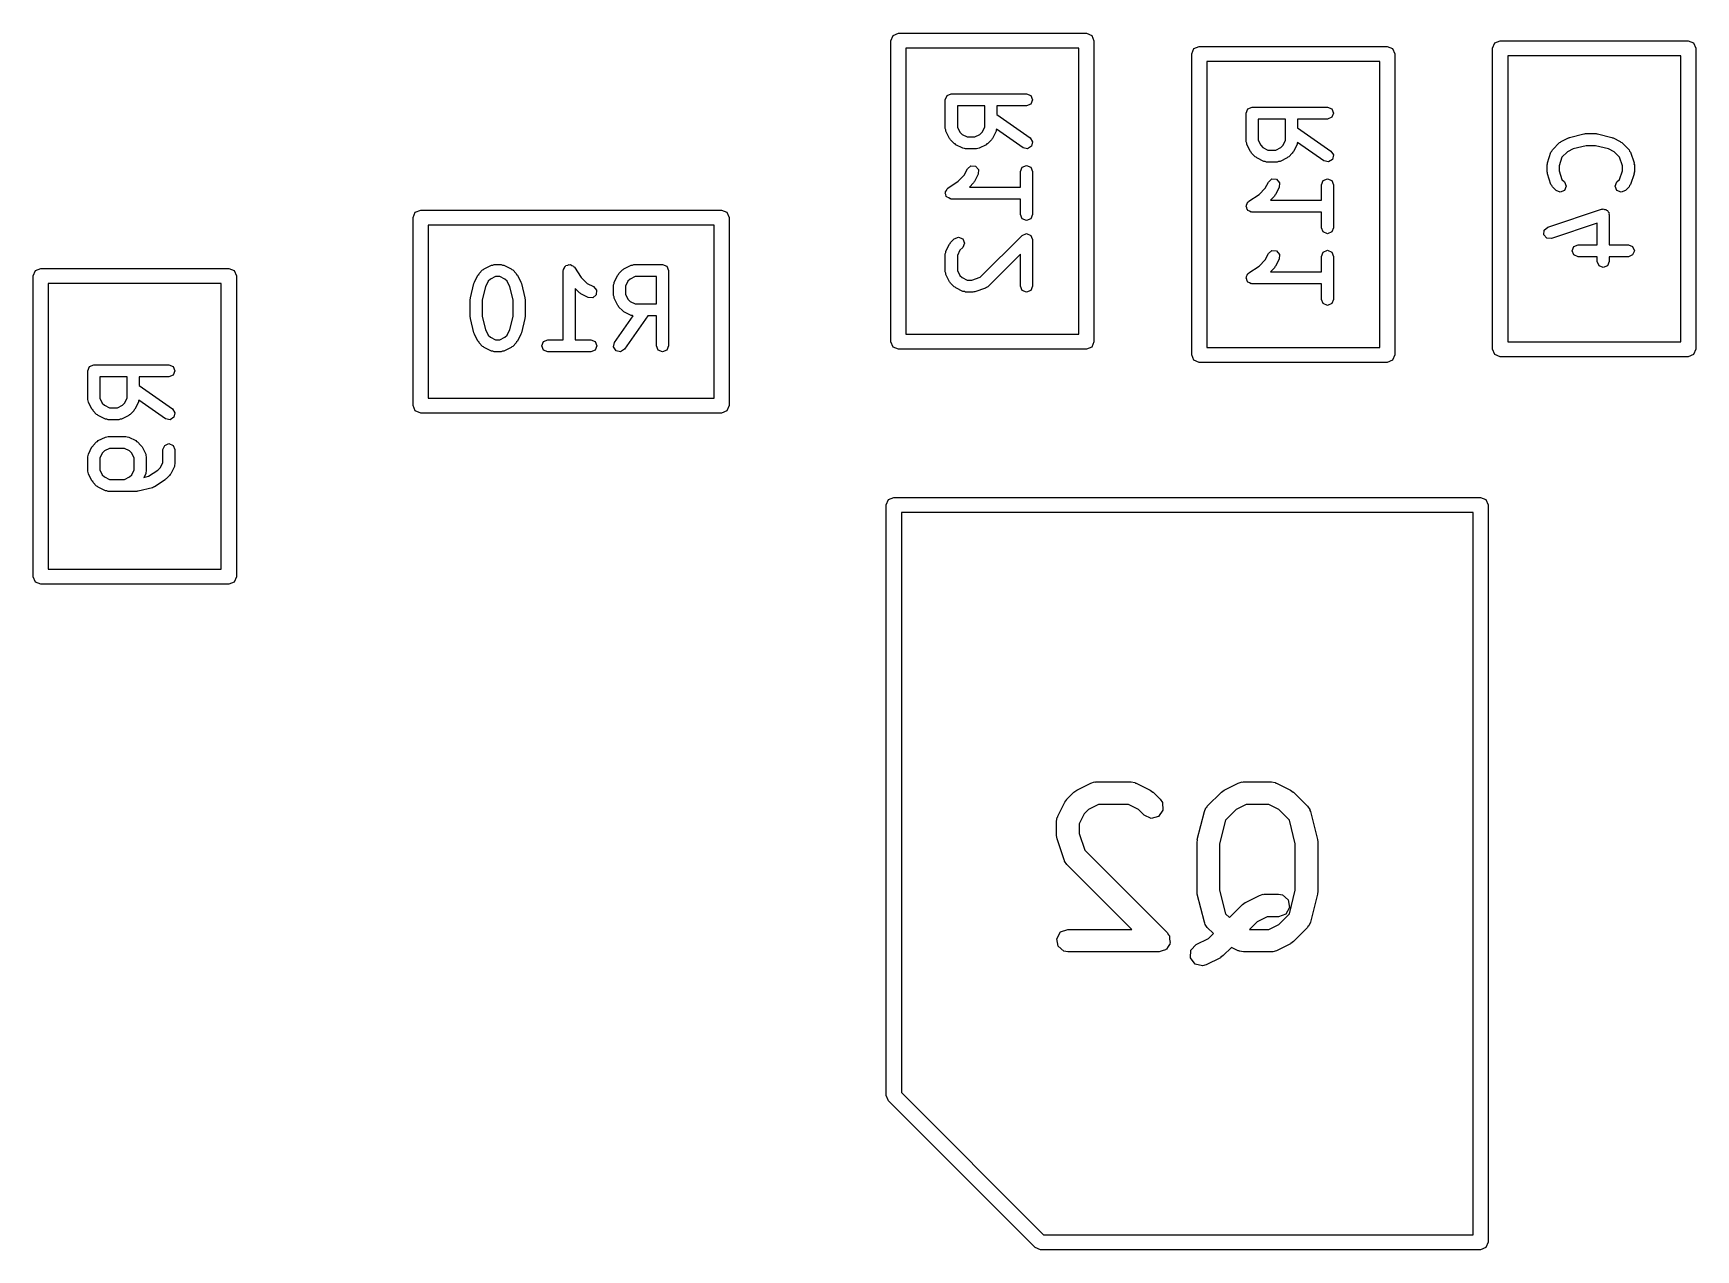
# Model space of a CAD drawing. Extents: x 0.26 to 1.74, y 0.22 to 1.88.
# Drawn here: x 1.0482 to 1.4833, y 0.5852 to 0.9035 of the extents above; entities that cross this region are included whole.
import ezdxf

# ---------------------------------------------------------------- set-up
doc = ezdxf.new("R2010")
doc.units = 0
doc.header["$MEASUREMENT"] = 0
doc.layers.add('BLACK', color=7, linetype='CONTINUOUS')

msp = doc.modelspace()

# ---------------------------------------------------------------- linework, layer by layer
at = {"layer": 'BLACK', "linetype": 'CONTINUOUS'}
for p, q in [((1.27264, 0.901575), (1.27321, 0.902967)), ((1.27264, 0.822835), (1.27264, 0.901575)), ((1.27321, 0.902967), (1.27461, 0.903543)), ((1.27461, 0.903543), (1.32382, 0.903543)), ((1.32382, 0.903543), (1.32521, 0.902967)), ((1.32521, 0.902967), (1.32579, 0.901575)), ((1.32579, 0.901575), (1.32579, 0.822835)), ((1.43012, 0.899606), (1.43069, 0.900998)), ((1.43069, 0.900998), (1.43209, 0.901575)), ((1.43209, 0.901575), (1.4813, 0.901575)), ((1.4813, 0.901575), (1.48269, 0.900998)), ((1.48269, 0.900998), (1.48327, 0.899606)), ((1.27657, 0.899606), (1.27657, 0.824803)), ((1.32185, 0.899606), (1.27657, 0.899606)), ((1.32185, 0.824803), (1.32185, 0.899606)), ((1.35138, 0.89813), (1.35195, 0.899522)), ((1.35138, 0.81939), (1.35138, 0.89813)), ((1.35195, 0.899522), (1.35335, 0.900098)), ((1.35335, 0.900098), (1.40256, 0.900098)), ((1.40256, 0.900098), (1.40395, 0.899522)), ((1.40395, 0.899522), (1.40453, 0.89813)), ((1.40453, 0.89813), (1.40453, 0.81939)), ((1.43012, 0.820866), (1.43012, 0.899606)), ((1.43406, 0.897638), (1.43406, 0.822835)), ((1.47933, 0.897638), (1.43406, 0.897638)), ((1.47933, 0.822835), (1.47933, 0.897638)), ((1.48327, 0.899606), (1.48327, 0.820866)), ((1.35531, 0.896161), (1.35531, 0.821358)), ((1.40059, 0.896161), (1.35531, 0.896161)), ((1.40059, 0.821358), (1.40059, 0.896161)), ((1.28736, 0.887222), (1.28847, 0.887683)), ((1.28847, 0.887683), (1.30816, 0.887683)), ((1.30816, 0.887683), (1.30927, 0.887222)), ((1.2869, 0.886108), (1.28736, 0.887222)), ((1.2869, 0.878609), (1.2869, 0.886108)), ((1.29721, 0.884533), (1.29005, 0.884533)), ((1.29005, 0.884533), (1.29005, 0.878981)), ((1.29721, 0.878981), (1.29721, 0.884533)), ((1.30816, 0.884533), (1.30036, 0.884533)), ((1.30036, 0.884533), (1.30036, 0.882241)), ((1.30927, 0.884994), (1.30816, 0.884533)), ((1.30927, 0.887222), (1.30973, 0.886108)), ((1.30973, 0.886108), (1.30927, 0.884994)), ((1.36564, 0.882663), (1.3661, 0.883777)), ((1.3661, 0.883777), (1.36721, 0.884238)), ((1.36721, 0.884238), (1.3869, 0.884238)), ((1.3869, 0.884238), (1.38801, 0.883777)), ((1.38801, 0.883777), (1.38847, 0.882663)), ((1.29005, 0.878981), (1.2907, 0.877667)), ((1.29655, 0.877667), (1.29721, 0.878981)), ((1.30036, 0.882241), (1.30906, 0.87615)), ((1.36564, 0.875164), (1.36564, 0.882663)), ((1.37595, 0.881088), (1.36879, 0.881088)), ((1.36879, 0.881088), (1.36879, 0.875536)), ((1.37595, 0.875536), (1.37595, 0.881088)), ((1.3869, 0.881088), (1.3791, 0.881088)), ((1.3791, 0.881088), (1.3791, 0.878796)), ((1.3791, 0.878796), (1.3878, 0.872705)), ((1.38801, 0.88155), (1.3869, 0.881088)), ((1.38847, 0.882663), (1.38801, 0.88155)), ((1.28704, 0.87827), (1.2869, 0.878609)), ((1.28706, 0.877905), (1.28704, 0.87827)), ((1.288, 0.87603), (1.28706, 0.877905)), ((1.2882, 0.87586), (1.288, 0.87603)), ((1.28829, 0.875621), (1.2882, 0.87586)), ((1.28923, 0.874683), (1.28829, 0.875621)), ((1.28947, 0.874584), (1.28923, 0.874683)), ((1.28964, 0.874388), (1.28947, 0.874584)), ((1.2907, 0.877667), (1.29128, 0.877091)), ((1.29128, 0.877091), (1.29259, 0.876434)), ((1.29259, 0.876434), (1.29466, 0.876434)), ((1.29466, 0.876434), (1.29597, 0.877091)), ((1.29597, 0.877091), (1.29655, 0.877667)), ((1.29778, 0.874584), (1.29761, 0.874388)), ((1.29802, 0.874683), (1.29778, 0.874584)), ((1.29896, 0.875621), (1.29802, 0.874683)), ((1.29906, 0.87586), (1.29896, 0.875621)), ((1.29925, 0.87603), (1.29906, 0.87586)), ((1.30019, 0.877905), (1.29925, 0.87603)), ((1.30022, 0.87827), (1.30019, 0.877905)), ((1.30029, 0.878444), (1.30022, 0.87827)), ((1.30725, 0.873569), (1.30029, 0.878444)), ((1.30906, 0.87615), (1.30971, 0.875133)), ((1.30971, 0.875133), (1.30945, 0.873956)), ((1.36578, 0.874825), (1.36564, 0.875164)), ((1.3658, 0.87446), (1.36578, 0.874825)), ((1.36674, 0.872585), (1.3658, 0.87446)), ((1.36879, 0.875536), (1.36944, 0.874222)), ((1.37529, 0.874222), (1.37595, 0.875536)), ((1.37893, 0.87446), (1.37799, 0.872585)), ((1.37896, 0.874825), (1.37893, 0.87446)), ((1.37903, 0.874999), (1.37896, 0.874825)), ((1.38599, 0.870124), (1.37903, 0.874999)), ((1.44577, 0.873067), (1.44765, 0.874942)), ((1.44765, 0.874942), (1.44789, 0.875041)), ((1.44789, 0.875041), (1.44806, 0.875237)), ((1.44806, 0.875237), (1.44993, 0.876174)), ((1.44993, 0.876174), (1.45011, 0.876187)), ((1.45011, 0.876187), (1.45026, 0.876293)), ((1.45026, 0.876293), (1.45401, 0.877231)), ((1.45401, 0.877231), (1.4542, 0.877201)), ((1.4542, 0.877201), (1.45439, 0.877278)), ((1.45439, 0.877278), (1.4572, 0.877278)), ((1.4572, 0.877278), (1.45738, 0.877201)), ((1.45738, 0.877201), (1.45758, 0.877231)), ((1.45758, 0.877231), (1.46133, 0.876293)), ((1.46133, 0.876293), (1.46147, 0.876187)), ((1.46147, 0.876187), (1.46165, 0.876174)), ((1.46165, 0.876174), (1.46353, 0.875237)), ((1.46353, 0.875237), (1.4637, 0.875041)), ((1.4637, 0.875041), (1.46394, 0.874942)), ((1.46394, 0.874942), (1.46581, 0.873067)), ((1.29152, 0.873451), (1.28964, 0.874388)), ((1.29188, 0.873425), (1.29152, 0.873451)), ((1.29222, 0.873285), (1.29188, 0.873425)), ((1.29503, 0.873285), (1.29222, 0.873285)), ((1.29537, 0.873425), (1.29503, 0.873285)), ((1.29574, 0.873451), (1.29537, 0.873425)), ((1.29761, 0.874388), (1.29574, 0.873451)), ((1.30843, 0.873309), (1.30725, 0.873569)), ((1.30945, 0.873956), (1.30843, 0.873309)), ((1.36694, 0.872415), (1.36674, 0.872585)), ((1.36703, 0.872176), (1.36694, 0.872415)), ((1.36797, 0.871238), (1.36703, 0.872176)), ((1.36821, 0.871139), (1.36797, 0.871238)), ((1.36838, 0.870943), (1.36821, 0.871139)), ((1.37026, 0.870006), (1.36838, 0.870943)), ((1.36944, 0.874222), (1.37002, 0.873646)), ((1.37002, 0.873646), (1.37133, 0.872989)), ((1.37133, 0.872989), (1.3734, 0.872989)), ((1.3734, 0.872989), (1.37471, 0.873646)), ((1.37635, 0.870943), (1.37448, 0.870006)), ((1.37471, 0.873646), (1.37529, 0.874222)), ((1.37652, 0.871139), (1.37635, 0.870943)), ((1.37676, 0.871238), (1.37652, 0.871139)), ((1.3777, 0.872176), (1.37676, 0.871238)), ((1.3778, 0.872415), (1.3777, 0.872176)), ((1.37799, 0.872585), (1.3778, 0.872415)), ((1.38717, 0.869864), (1.38599, 0.870124)), ((1.38819, 0.870511), (1.38717, 0.869864)), ((1.3878, 0.872705), (1.38845, 0.871688)), ((1.38845, 0.871688), (1.38819, 0.870511)), ((1.44446, 0.869639), (1.44539, 0.872451)), ((1.44539, 0.872451), (1.44563, 0.872728)), ((1.44563, 0.872728), (1.44577, 0.873067)), ((1.44826, 0.871103), (1.44753, 0.868886)), ((1.4497, 0.872534), (1.44826, 0.871103)), ((1.45119, 0.87328), (1.4497, 0.872534)), ((1.45458, 0.874128), (1.45119, 0.87328)), ((1.45701, 0.874128), (1.45458, 0.874128)), ((1.4604, 0.87328), (1.45701, 0.874128)), ((1.46189, 0.872534), (1.4604, 0.87328)), ((1.46332, 0.871103), (1.46189, 0.872534)), ((1.46406, 0.868886), (1.46332, 0.871103)), ((1.46581, 0.873067), (1.46595, 0.872728)), ((1.46595, 0.872728), (1.46619, 0.872451)), ((1.46619, 0.872451), (1.46713, 0.869639)), ((1.29028, 0.864835), (1.29186, 0.866418)), ((1.29186, 0.866418), (1.29269, 0.868065)), ((1.29269, 0.868065), (1.2936, 0.868854)), ((1.2936, 0.868854), (1.2948, 0.868769)), ((1.2955, 0.866656), (1.29457, 0.864781)), ((1.2948, 0.868769), (1.29559, 0.867858)), ((1.29559, 0.867858), (1.2955, 0.866656)), ((1.30658, 0.86736), (1.30704, 0.868474)), ((1.30658, 0.863311), (1.30658, 0.86736)), ((1.30704, 0.868474), (1.30816, 0.868935)), ((1.30816, 0.868935), (1.30927, 0.868474)), ((1.30927, 0.868474), (1.30973, 0.86736)), ((1.30973, 0.86736), (1.30973, 0.856112)), ((1.37062, 0.86998), (1.37026, 0.870006)), ((1.37096, 0.86984), (1.37062, 0.86998)), ((1.37377, 0.86984), (1.37096, 0.86984)), ((1.37411, 0.86998), (1.37377, 0.86984)), ((1.37448, 0.870006), (1.37411, 0.86998)), ((1.44438, 0.869141), (1.44448, 0.869381)), ((1.44438, 0.867267), (1.44438, 0.869141)), ((1.44448, 0.867027), (1.44438, 0.867267)), ((1.44448, 0.869381), (1.44446, 0.869639)), ((1.44446, 0.866769), (1.44448, 0.867027)), ((1.44539, 0.863956), (1.44446, 0.866769)), ((1.44753, 0.868886), (1.44753, 0.867522)), ((1.44753, 0.867522), (1.44826, 0.865305)), ((1.46332, 0.865305), (1.46406, 0.867522)), ((1.46406, 0.867522), (1.46406, 0.868886)), ((1.46713, 0.866769), (1.46619, 0.863956)), ((1.46713, 0.869639), (1.46711, 0.869381)), ((1.46711, 0.869381), (1.46721, 0.869141)), ((1.46721, 0.867267), (1.46711, 0.867027)), ((1.46711, 0.867027), (1.46713, 0.866769)), ((1.46721, 0.869141), (1.46721, 0.867267)), ((1.2869, 0.861736), (1.28696, 0.861886)), ((1.28707, 0.861312), (1.2869, 0.861736)), ((1.28693, 0.862045), (1.28718, 0.862426)), ((1.28696, 0.861886), (1.28693, 0.862045)), ((1.28718, 0.862426), (1.28736, 0.86285)), ((1.28736, 0.86285), (1.28751, 0.862912)), ((1.28751, 0.862912), (1.2876, 0.863046)), ((1.2876, 0.863046), (1.29028, 0.864835)), ((1.29427, 0.864372), (1.29321, 0.863311)), ((1.29321, 0.863311), (1.30658, 0.863311)), ((1.29437, 0.864611), (1.29427, 0.864372)), ((1.29457, 0.864781), (1.29437, 0.864611)), ((1.36634, 0.859601), (1.36902, 0.86139)), ((1.36902, 0.86139), (1.3706, 0.862974)), ((1.3706, 0.862974), (1.37143, 0.86462)), ((1.37143, 0.86462), (1.37234, 0.865409)), ((1.37234, 0.865409), (1.37354, 0.865324)), ((1.37424, 0.863211), (1.37331, 0.861336)), ((1.37354, 0.865324), (1.37433, 0.864413)), ((1.37433, 0.864413), (1.37424, 0.863211)), ((1.38532, 0.863915), (1.38578, 0.865029)), ((1.38532, 0.859866), (1.38532, 0.863915)), ((1.38578, 0.865029), (1.3869, 0.86549)), ((1.3869, 0.86549), (1.38801, 0.865029)), ((1.38801, 0.865029), (1.38847, 0.863915)), ((1.38847, 0.863915), (1.38847, 0.852667)), ((1.44563, 0.86368), (1.44539, 0.863956)), ((1.44577, 0.863341), (1.44563, 0.86368)), ((1.44671, 0.862404), (1.44577, 0.863341)), ((1.44783, 0.861942), (1.44671, 0.862404)), ((1.44894, 0.862404), (1.44783, 0.861942)), ((1.44826, 0.865305), (1.44894, 0.864631)), ((1.44894, 0.864631), (1.4494, 0.863517)), ((1.4494, 0.863517), (1.44894, 0.862404)), ((1.46219, 0.863517), (1.46265, 0.864631)), ((1.46265, 0.862404), (1.46219, 0.863517)), ((1.46265, 0.864631), (1.46332, 0.865305)), ((1.46376, 0.861942), (1.46265, 0.862404)), ((1.46487, 0.862404), (1.46376, 0.861942)), ((1.46581, 0.863341), (1.46487, 0.862404)), ((1.46595, 0.86368), (1.46581, 0.863341)), ((1.46619, 0.863956), (1.46595, 0.86368)), ((1.14821, 0.856707), (1.14961, 0.857283)), ((1.14961, 0.857283), (1.22835, 0.857283)), ((1.22835, 0.857283), (1.22974, 0.856707)), ((1.28716, 0.860862), (1.28707, 0.861312)), ((1.28729, 0.860772), (1.28716, 0.860862)), ((1.28736, 0.860622), (1.28729, 0.860772)), ((1.28778, 0.860447), (1.28736, 0.860622)), ((1.28816, 0.860192), (1.28778, 0.860447)), ((1.28832, 0.860223), (1.28816, 0.860192)), ((1.28847, 0.860161), (1.28832, 0.860223)), ((1.30658, 0.860161), (1.28847, 0.860161)), ((1.30658, 0.856112), (1.30658, 0.860161)), ((1.36564, 0.858291), (1.3657, 0.858441)), ((1.36581, 0.857867), (1.36564, 0.858291)), ((1.36567, 0.8586), (1.36592, 0.858981)), ((1.3657, 0.858441), (1.36567, 0.8586)), ((1.3659, 0.857418), (1.36581, 0.857867)), ((1.36603, 0.857327), (1.3659, 0.857418)), ((1.36592, 0.858981), (1.3661, 0.859405)), ((1.3661, 0.857178), (1.36603, 0.857327)), ((1.3661, 0.859405), (1.36625, 0.859467)), ((1.36652, 0.857002), (1.3661, 0.857178)), ((1.36625, 0.859467), (1.36634, 0.859601)), ((1.37301, 0.860927), (1.37195, 0.859866)), ((1.37195, 0.859866), (1.38532, 0.859866)), ((1.37311, 0.861167), (1.37301, 0.860927)), ((1.37331, 0.861336), (1.37311, 0.861167)), ((1.44452, 0.852825), (1.45858, 0.857512)), ((1.45858, 0.857512), (1.45883, 0.857494)), ((1.45883, 0.857494), (1.45907, 0.857593)), ((1.45907, 0.857593), (1.45941, 0.857453)), ((1.45941, 0.857453), (1.45978, 0.857427)), ((1.45978, 0.857427), (1.45995, 0.857231)), ((1.45995, 0.857231), (1.46019, 0.857132)), ((1.46019, 0.857132), (1.46033, 0.856793)), ((1.14764, 0.855315), (1.14821, 0.856707)), ((1.14764, 0.806102), (1.14764, 0.855315)), ((1.15157, 0.853346), (1.15157, 0.808071)), ((1.22638, 0.853346), (1.15157, 0.853346)), ((1.22638, 0.808071), (1.22638, 0.853346)), ((1.22974, 0.856707), (1.23031, 0.855315)), ((1.23031, 0.855315), (1.23031, 0.806102)), ((1.30704, 0.854998), (1.30658, 0.856112)), ((1.30816, 0.854537), (1.30704, 0.854998)), ((1.30927, 0.854998), (1.30816, 0.854537)), ((1.30973, 0.856112), (1.30927, 0.854998)), ((1.3669, 0.856747), (1.36652, 0.857002)), ((1.36706, 0.856778), (1.3669, 0.856747)), ((1.36721, 0.856716), (1.36706, 0.856778)), ((1.38532, 0.856716), (1.36721, 0.856716)), ((1.38532, 0.852667), (1.38532, 0.856716)), ((1.4436, 0.852035), (1.44452, 0.852825)), ((1.4575, 0.853833), (1.44551, 0.849837)), ((1.4575, 0.848219), (1.4575, 0.853833)), ((1.46033, 0.856793), (1.46057, 0.856516)), ((1.46057, 0.856516), (1.46055, 0.856257)), ((1.46055, 0.856257), (1.46065, 0.856018)), ((1.46065, 0.856018), (1.46065, 0.848219)), ((1.28706, 0.846505), (1.288, 0.84838)), ((1.288, 0.84838), (1.2882, 0.848549)), ((1.2882, 0.848549), (1.28829, 0.848789)), ((1.28829, 0.848789), (1.28923, 0.849726)), ((1.28923, 0.849726), (1.29035, 0.850187)), ((1.29035, 0.850187), (1.29146, 0.849726)), ((1.29146, 0.849726), (1.29192, 0.848613)), ((1.29192, 0.848613), (1.29146, 0.847499)), ((1.29606, 0.839678), (1.30704, 0.850664)), ((1.30704, 0.850664), (1.30816, 0.851125)), ((1.30816, 0.851125), (1.30927, 0.850664)), ((1.30927, 0.850664), (1.30947, 0.850187)), ((1.30947, 0.850187), (1.30973, 0.84955)), ((1.30973, 0.84955), (1.30973, 0.837364)), ((1.38578, 0.851553), (1.38532, 0.852667)), ((1.3869, 0.851092), (1.38578, 0.851553)), ((1.38801, 0.851553), (1.3869, 0.851092)), ((1.38847, 0.852667), (1.38801, 0.851553)), ((1.44352, 0.850833), (1.4436, 0.852035)), ((1.44431, 0.849923), (1.44352, 0.850833)), ((1.44551, 0.849837), (1.44431, 0.849923)), ((1.2869, 0.845801), (1.28704, 0.846139)), ((1.2869, 0.841114), (1.2869, 0.845801)), ((1.28704, 0.846139), (1.28706, 0.846505)), ((1.2907, 0.846743), (1.29005, 0.845429)), ((1.29005, 0.845429), (1.29005, 0.841485)), ((1.29146, 0.847499), (1.2907, 0.846743)), ((1.30658, 0.845748), (1.29802, 0.837188)), ((1.30658, 0.837364), (1.30658, 0.845748)), ((1.36902, 0.842642), (1.3706, 0.844226)), ((1.3706, 0.844226), (1.37143, 0.845872)), ((1.37143, 0.845872), (1.37234, 0.846662)), ((1.37234, 0.846662), (1.37354, 0.846576)), ((1.37424, 0.844464), (1.37331, 0.842589)), ((1.37354, 0.846576), (1.37433, 0.845666)), ((1.37433, 0.845666), (1.37424, 0.844464)), ((1.38532, 0.845168), (1.38578, 0.846281)), ((1.38532, 0.841118), (1.38532, 0.845168)), ((1.38578, 0.846281), (1.3869, 0.846743)), ((1.3869, 0.846743), (1.38801, 0.846281)), ((1.38801, 0.846281), (1.38847, 0.845168)), ((1.38847, 0.845168), (1.38847, 0.833919)), ((1.45094, 0.846644), (1.4514, 0.847758)), ((1.4514, 0.845531), (1.45094, 0.846644)), ((1.4514, 0.847758), (1.45251, 0.848219)), ((1.45251, 0.845069), (1.4514, 0.845531)), ((1.45251, 0.848219), (1.4575, 0.848219)), ((1.4575, 0.845069), (1.45251, 0.845069)), ((1.4575, 0.843832), (1.4575, 0.845069)), ((1.46065, 0.848219), (1.46564, 0.848219)), ((1.46564, 0.845069), (1.46065, 0.845069)), ((1.46065, 0.845069), (1.46065, 0.843832)), ((1.46564, 0.848219), (1.46675, 0.847758)), ((1.46675, 0.845531), (1.46564, 0.845069)), ((1.46675, 0.847758), (1.46721, 0.846644)), ((1.46721, 0.846644), (1.46675, 0.845531)), ((1.04823, 0.840059), (1.0488, 0.841451)), ((1.04823, 0.761319), (1.04823, 0.840059)), ((1.0488, 0.841451), (1.0502, 0.842028)), ((1.0502, 0.842028), (1.09941, 0.842028)), ((1.09941, 0.842028), (1.1008, 0.841451)), ((1.1008, 0.841451), (1.10138, 0.840059)), ((1.10138, 0.840059), (1.10138, 0.761319)), ((1.16366, 0.838406), (1.1646, 0.84028)), ((1.1646, 0.84028), (1.1648, 0.84045)), ((1.1648, 0.84045), (1.1649, 0.84069)), ((1.1649, 0.84069), (1.16583, 0.841627)), ((1.16583, 0.841627), (1.16607, 0.841726)), ((1.16607, 0.841726), (1.16624, 0.841922)), ((1.16624, 0.841922), (1.16812, 0.842859)), ((1.16919, 0.839876), (1.16788, 0.839219)), ((1.16812, 0.842859), (1.16848, 0.842885)), ((1.16848, 0.842885), (1.16882, 0.843026)), ((1.16882, 0.843026), (1.1707, 0.843026)), ((1.17033, 0.839876), (1.16919, 0.839876)), ((1.17164, 0.839219), (1.17033, 0.839876)), ((1.1707, 0.843026), (1.17104, 0.842885)), ((1.17104, 0.842885), (1.1714, 0.842859)), ((1.1714, 0.842859), (1.17328, 0.841922)), ((1.17328, 0.841922), (1.17345, 0.841726)), ((1.17345, 0.841726), (1.17369, 0.841627)), ((1.17369, 0.841627), (1.17462, 0.84069)), ((1.17462, 0.84069), (1.17472, 0.84045)), ((1.17472, 0.84045), (1.17492, 0.84028)), ((1.17492, 0.84028), (1.17586, 0.838406)), ((1.18693, 0.841451), (1.18699, 0.841601)), ((1.18693, 0.823341), (1.18693, 0.841451)), ((1.18696, 0.84176), (1.18722, 0.842141)), ((1.18699, 0.841601), (1.18696, 0.84176)), ((1.18722, 0.842141), (1.18739, 0.842564)), ((1.18739, 0.842564), (1.18754, 0.842626)), ((1.18754, 0.842626), (1.18763, 0.842761)), ((1.18763, 0.842761), (1.18808, 0.84285)), ((1.18808, 0.84285), (1.18851, 0.843026)), ((1.18851, 0.843026), (1.18866, 0.842964)), ((1.18866, 0.842964), (1.18882, 0.842995)), ((1.18882, 0.842995), (1.1892, 0.84274)), ((1.1892, 0.84274), (1.18962, 0.842564)), ((1.18962, 0.842564), (1.18968, 0.842415)), ((1.18968, 0.842415), (1.18982, 0.842324)), ((1.18982, 0.842324), (1.19161, 0.839642)), ((1.19161, 0.839642), (1.19319, 0.838058)), ((1.20022, 0.838406), (1.20116, 0.84028)), ((1.20116, 0.84028), (1.20136, 0.84045)), ((1.20136, 0.84045), (1.20145, 0.84069)), ((1.20145, 0.84069), (1.20239, 0.841627)), ((1.20239, 0.841627), (1.20263, 0.841726)), ((1.20263, 0.841726), (1.2028, 0.841922)), ((1.2028, 0.841922), (1.20468, 0.842859)), ((1.20575, 0.839876), (1.20444, 0.839219)), ((1.20468, 0.842859), (1.20504, 0.842885)), ((1.20504, 0.842885), (1.20538, 0.843026)), ((1.20538, 0.843026), (1.21288, 0.843026)), ((1.2113, 0.839876), (1.20575, 0.839876)), ((1.2113, 0.832714), (1.2113, 0.839876)), ((1.21288, 0.843026), (1.21399, 0.842564)), ((1.21399, 0.842564), (1.21445, 0.841451)), ((1.21445, 0.841451), (1.21445, 0.821766)), ((1.28704, 0.840775), (1.2869, 0.841114)), ((1.28706, 0.840409), (1.28704, 0.840775)), ((1.288, 0.838535), (1.28706, 0.840409)), ((1.29005, 0.841485), (1.2907, 0.840172)), ((1.2907, 0.840172), (1.29128, 0.839596)), ((1.29384, 0.838939), (1.29606, 0.839678)), ((1.36564, 0.839544), (1.3657, 0.839693)), ((1.36567, 0.839852), (1.36592, 0.840233)), ((1.3657, 0.839693), (1.36567, 0.839852)), ((1.36592, 0.840233), (1.3661, 0.840657)), ((1.3661, 0.840657), (1.36625, 0.840719)), ((1.36625, 0.840719), (1.36634, 0.840854)), ((1.36634, 0.840854), (1.36902, 0.842642)), ((1.37301, 0.842179), (1.37195, 0.841118)), ((1.37195, 0.841118), (1.38532, 0.841118)), ((1.37311, 0.842419), (1.37301, 0.842179)), ((1.37331, 0.842589), (1.37311, 0.842419)), ((1.45796, 0.842719), (1.4575, 0.843832)), ((1.45907, 0.842257), (1.45796, 0.842719)), ((1.46019, 0.842719), (1.45907, 0.842257)), ((1.46065, 0.843832), (1.46019, 0.842719)), ((1.05217, 0.838091), (1.05217, 0.763287)), ((1.09744, 0.838091), (1.05217, 0.838091)), ((1.09744, 0.763287), (1.09744, 0.838091)), ((1.16261, 0.834334), (1.16355, 0.838083)), ((1.16355, 0.838083), (1.16365, 0.838227)), ((1.16365, 0.838227), (1.16366, 0.838406)), ((1.16656, 0.837152), (1.16571, 0.833758)), ((1.1673, 0.838643), (1.16656, 0.837152)), ((1.16788, 0.839219), (1.1673, 0.838643)), ((1.17222, 0.838643), (1.17164, 0.839219)), ((1.17296, 0.837152), (1.17222, 0.838643)), ((1.17381, 0.833758), (1.17296, 0.837152)), ((1.17586, 0.838406), (1.17587, 0.838227)), ((1.17587, 0.838227), (1.17597, 0.838083)), ((1.17597, 0.838083), (1.17691, 0.834334)), ((1.19114, 0.83565), (1.19008, 0.836712)), ((1.19008, 0.836712), (1.19008, 0.823341)), ((1.19138, 0.835551), (1.19114, 0.83565)), ((1.19155, 0.835355), (1.19138, 0.835551)), ((1.19343, 0.834418), (1.19155, 0.835355)), ((1.19319, 0.838058), (1.19484, 0.837235)), ((1.19484, 0.837235), (1.19563, 0.836325)), ((1.19563, 0.836325), (1.19554, 0.835122)), ((1.20006, 0.837701), (1.2002, 0.83804)), ((1.20006, 0.834889), (1.20006, 0.837701)), ((1.2002, 0.83804), (1.20022, 0.838406)), ((1.20386, 0.838643), (1.20321, 0.83733)), ((1.20321, 0.83733), (1.20321, 0.835261)), ((1.20444, 0.839219), (1.20386, 0.838643)), ((1.2882, 0.838365), (1.288, 0.838535)), ((1.28829, 0.838125), (1.2882, 0.838365)), ((1.28923, 0.837188), (1.28829, 0.838125)), ((1.28947, 0.837089), (1.28923, 0.837188)), ((1.28964, 0.836893), (1.28947, 0.837089)), ((1.29152, 0.835956), (1.28964, 0.836893)), ((1.29128, 0.839596), (1.29259, 0.838939)), ((1.29188, 0.83593), (1.29152, 0.835956)), ((1.29222, 0.835789), (1.29188, 0.83593)), ((1.29409, 0.835789), (1.29222, 0.835789)), ((1.29259, 0.838939), (1.29384, 0.838939)), ((1.29433, 0.835889), (1.29409, 0.835789)), ((1.29459, 0.83587), (1.29433, 0.835889)), ((1.2974, 0.836808), (1.29459, 0.83587)), ((1.29768, 0.837048), (1.2974, 0.836808)), ((1.29802, 0.837188), (1.29768, 0.837048)), ((1.30704, 0.836251), (1.30658, 0.837364)), ((1.30816, 0.835789), (1.30704, 0.836251)), ((1.30927, 0.836251), (1.30816, 0.835789)), ((1.30973, 0.837364), (1.30927, 0.836251)), ((1.36581, 0.83912), (1.36564, 0.839544)), ((1.3659, 0.83867), (1.36581, 0.83912)), ((1.36603, 0.83858), (1.3659, 0.83867)), ((1.3661, 0.83843), (1.36603, 0.83858)), ((1.36652, 0.838254), (1.3661, 0.83843)), ((1.3669, 0.837999), (1.36652, 0.838254)), ((1.36706, 0.838031), (1.3669, 0.837999)), ((1.36721, 0.837969), (1.36706, 0.838031)), ((1.38532, 0.837969), (1.36721, 0.837969)), ((1.38532, 0.833919), (1.38532, 0.837969)), ((1.16256, 0.833952), (1.16264, 0.834136)), ((1.16256, 0.829265), (1.16256, 0.833952)), ((1.16264, 0.834136), (1.16261, 0.834334)), ((1.16571, 0.833758), (1.16571, 0.829459)), ((1.17381, 0.829459), (1.17381, 0.833758)), ((1.17691, 0.834334), (1.17688, 0.834136)), ((1.17688, 0.834136), (1.17696, 0.833952)), ((1.17696, 0.833952), (1.17696, 0.829265)), ((1.19463, 0.834333), (1.19343, 0.834418)), ((1.19554, 0.835122), (1.19463, 0.834333)), ((1.2002, 0.834551), (1.20006, 0.834889)), ((1.20022, 0.834185), (1.2002, 0.834551)), ((1.20116, 0.83231), (1.20022, 0.834185)), ((1.20136, 0.83214), (1.20116, 0.83231)), ((1.20145, 0.831901), (1.20136, 0.83214)), ((1.20239, 0.830963), (1.20145, 0.831901)), ((1.20263, 0.830864), (1.20239, 0.830963)), ((1.20321, 0.835261), (1.20386, 0.833947)), ((1.20386, 0.833947), (1.20444, 0.833371)), ((1.20444, 0.833371), (1.20575, 0.832714)), ((1.20575, 0.832714), (1.2113, 0.832714)), ((1.38578, 0.832806), (1.38532, 0.833919)), ((1.3869, 0.832344), (1.38578, 0.832806)), ((1.38801, 0.832806), (1.3869, 0.832344)), ((1.38847, 0.833919), (1.38801, 0.832806)), ((1.16264, 0.82908), (1.16256, 0.829265)), ((1.16261, 0.828883), (1.16264, 0.82908)), ((1.16355, 0.825133), (1.16261, 0.828883)), ((1.16571, 0.829459), (1.16656, 0.826065)), ((1.17296, 0.826065), (1.17381, 0.829459)), ((1.17691, 0.828883), (1.17597, 0.825133)), ((1.17696, 0.829265), (1.17688, 0.82908)), ((1.17688, 0.82908), (1.17691, 0.828883)), ((1.20034, 0.822669), (1.20522, 0.829633)), ((1.2028, 0.830668), (1.20263, 0.830864)), ((1.20468, 0.829731), (1.2028, 0.830668)), ((1.20901, 0.829565), (1.20292, 0.820863)), ((1.20504, 0.829705), (1.20468, 0.829731)), ((1.20522, 0.829633), (1.20504, 0.829705)), ((1.2113, 0.829565), (1.20901, 0.829565)), ((1.2113, 0.821766), (1.2113, 0.829565)), ((1.16365, 0.82499), (1.16355, 0.825133)), ((1.16366, 0.824811), (1.16365, 0.82499)), ((1.1646, 0.822936), (1.16366, 0.824811)), ((1.1648, 0.822766), (1.1646, 0.822936)), ((1.1649, 0.822527), (1.1648, 0.822766)), ((1.16583, 0.82159), (1.1649, 0.822527)), ((1.16656, 0.826065), (1.1673, 0.824573)), ((1.1673, 0.824573), (1.16788, 0.823997)), ((1.16788, 0.823997), (1.16919, 0.823341)), ((1.16919, 0.823341), (1.17033, 0.823341)), ((1.17033, 0.823341), (1.17164, 0.823997)), ((1.17164, 0.823997), (1.17222, 0.824573)), ((1.17222, 0.824573), (1.17296, 0.826065)), ((1.17462, 0.822527), (1.17369, 0.82159)), ((1.17472, 0.822766), (1.17462, 0.822527)), ((1.17492, 0.822936), (1.17472, 0.822766)), ((1.17586, 0.824811), (1.17492, 0.822936)), ((1.17587, 0.82499), (1.17586, 0.824811)), ((1.17597, 0.825133), (1.17587, 0.82499)), ((1.18131, 0.821766), (1.18177, 0.822879)), ((1.18177, 0.822879), (1.18288, 0.823341)), ((1.18288, 0.823341), (1.18693, 0.823341)), ((1.19008, 0.823341), (1.19413, 0.823341)), ((1.19413, 0.823341), (1.19525, 0.822879)), ((1.19525, 0.822879), (1.19571, 0.821766)), ((1.20008, 0.821492), (1.20034, 0.822669)), ((1.27321, 0.821443), (1.27264, 0.822835)), ((1.27657, 0.824803), (1.32185, 0.824803)), ((1.32579, 0.822835), (1.32521, 0.821443)), ((1.43406, 0.822835), (1.47933, 0.822835)), ((1.16607, 0.82149), (1.16583, 0.82159)), ((1.16624, 0.821295), (1.16607, 0.82149)), ((1.16812, 0.820357), (1.16624, 0.821295)), ((1.16848, 0.820331), (1.16812, 0.820357)), ((1.16882, 0.820191), (1.16848, 0.820331)), ((1.1707, 0.820191), (1.16882, 0.820191)), ((1.17104, 0.820331), (1.1707, 0.820191)), ((1.1714, 0.820357), (1.17104, 0.820331)), ((1.17328, 0.821295), (1.1714, 0.820357)), ((1.17345, 0.82149), (1.17328, 0.821295)), ((1.17369, 0.82159), (1.17345, 0.82149)), ((1.18177, 0.820652), (1.18131, 0.821766)), ((1.18288, 0.820191), (1.18177, 0.820652)), ((1.18851, 0.820191), (1.18288, 0.820191)), ((1.19413, 0.820191), (1.18851, 0.820191)), ((1.19525, 0.820652), (1.19413, 0.820191)), ((1.19571, 0.821766), (1.19525, 0.820652)), ((1.20073, 0.820476), (1.20008, 0.821492)), ((1.2019, 0.820215), (1.20073, 0.820476)), ((1.20292, 0.820863), (1.2019, 0.820215)), ((1.21177, 0.820652), (1.2113, 0.821766)), ((1.21288, 0.820191), (1.21177, 0.820652)), ((1.21399, 0.820652), (1.21288, 0.820191)), ((1.21445, 0.821766), (1.21399, 0.820652)), ((1.27461, 0.820866), (1.27321, 0.821443)), ((1.32382, 0.820866), (1.27461, 0.820866)), ((1.32521, 0.821443), (1.32382, 0.820866)), ((1.35195, 0.817998), (1.35138, 0.81939)), ((1.35138, 0.81939), (1.35138, 0.81939)), ((1.35335, 0.817421), (1.35195, 0.817998)), ((1.35531, 0.821358), (1.40059, 0.821358)), ((1.40395, 0.817998), (1.40256, 0.817421)), ((1.40453, 0.81939), (1.40395, 0.817998)), ((1.43069, 0.819474), (1.43012, 0.820866)), ((1.43012, 0.820866), (1.43012, 0.820866)), ((1.43209, 0.818898), (1.43069, 0.819474)), ((1.4813, 0.818898), (1.43209, 0.818898)), ((1.48269, 0.819474), (1.4813, 0.818898)), ((1.48327, 0.820866), (1.48269, 0.819474)), ((1.06249, 0.815218), (1.06295, 0.816332)), ((1.06249, 0.807719), (1.06249, 0.815218)), ((1.06295, 0.816332), (1.06406, 0.816793)), ((1.06406, 0.816793), (1.08375, 0.816793)), ((1.0728, 0.813644), (1.06564, 0.813644)), ((1.06564, 0.813644), (1.06564, 0.808091)), ((1.0728, 0.808091), (1.0728, 0.813644)), ((1.08375, 0.813644), (1.07595, 0.813644)), ((1.07595, 0.813644), (1.07595, 0.811351)), ((1.08375, 0.816793), (1.08486, 0.816332)), ((1.08486, 0.814105), (1.08375, 0.813644)), ((1.08486, 0.816332), (1.08532, 0.815218)), ((1.08532, 0.815218), (1.08486, 0.814105)), ((1.40256, 0.817421), (1.35335, 0.817421)), ((1.07595, 0.811351), (1.08465, 0.80526)), ((1.06263, 0.807381), (1.06249, 0.807719)), ((1.06265, 0.807015), (1.06263, 0.807381)), ((1.06359, 0.80514), (1.06265, 0.807015)), ((1.06379, 0.804971), (1.06359, 0.80514)), ((1.06388, 0.804731), (1.06379, 0.804971)), ((1.06564, 0.808091), (1.06629, 0.806777)), ((1.06629, 0.806777), (1.06687, 0.806201)), ((1.06687, 0.806201), (1.06818, 0.805545)), ((1.06818, 0.805545), (1.07025, 0.805545)), ((1.07025, 0.805545), (1.07156, 0.806201)), ((1.07156, 0.806201), (1.07214, 0.806777)), ((1.07214, 0.806777), (1.0728, 0.808091)), ((1.07465, 0.804971), (1.07455, 0.804731)), ((1.07484, 0.80514), (1.07465, 0.804971)), ((1.07578, 0.807015), (1.07484, 0.80514)), ((1.07581, 0.807381), (1.07578, 0.807015)), ((1.07588, 0.807555), (1.07581, 0.807381)), ((1.08284, 0.80268), (1.07588, 0.807555)), ((1.08465, 0.80526), (1.0853, 0.804244)), ((1.14821, 0.80471), (1.14764, 0.806102)), ((1.15157, 0.808071), (1.22638, 0.808071)), ((1.23031, 0.806102), (1.22974, 0.80471)), ((1.06482, 0.803794), (1.06388, 0.804731)), ((1.06506, 0.803694), (1.06482, 0.803794)), ((1.06523, 0.803499), (1.06506, 0.803694)), ((1.06711, 0.802561), (1.06523, 0.803499)), ((1.06747, 0.802535), (1.06711, 0.802561)), ((1.06781, 0.802395), (1.06747, 0.802535)), ((1.07062, 0.802395), (1.06781, 0.802395)), ((1.07096, 0.802535), (1.07062, 0.802395)), ((1.07133, 0.802561), (1.07096, 0.802535)), ((1.0732, 0.803499), (1.07133, 0.802561)), ((1.07337, 0.803694), (1.0732, 0.803499)), ((1.07361, 0.803794), (1.07337, 0.803694)), ((1.07455, 0.804731), (1.07361, 0.803794)), ((1.08402, 0.802419), (1.08284, 0.80268)), ((1.08504, 0.803067), (1.08402, 0.802419)), ((1.0853, 0.804244), (1.08504, 0.803067)), ((1.14961, 0.804134), (1.14821, 0.80471)), ((1.22835, 0.804134), (1.14961, 0.804134)), ((1.22974, 0.80471), (1.22835, 0.804134)), ((1.06388, 0.79571), (1.06482, 0.796647)), ((1.06482, 0.796647), (1.06506, 0.796746)), ((1.06506, 0.796746), (1.06523, 0.796942)), ((1.06523, 0.796942), (1.06711, 0.797879)), ((1.06711, 0.797879), (1.06747, 0.797905)), ((1.06747, 0.797905), (1.06781, 0.798046)), ((1.06781, 0.798046), (1.0725, 0.798046)), ((1.0725, 0.798046), (1.07284, 0.797905)), ((1.07284, 0.797905), (1.0732, 0.797879)), ((1.0732, 0.797879), (1.07508, 0.796942)), ((1.07508, 0.796942), (1.07525, 0.796746)), ((1.07525, 0.796746), (1.07549, 0.796647)), ((1.07549, 0.796647), (1.07642, 0.795709)), ((1.08263, 0.79571), (1.08375, 0.796171)), ((1.08375, 0.796171), (1.08486, 0.79571)), ((1.06249, 0.792721), (1.06263, 0.79306)), ((1.06249, 0.788972), (1.06249, 0.792721)), ((1.06263, 0.79306), (1.06265, 0.793426)), ((1.06265, 0.793426), (1.06359, 0.7953)), ((1.06359, 0.7953), (1.06379, 0.79547)), ((1.06379, 0.79547), (1.06388, 0.79571)), ((1.06629, 0.793663), (1.06564, 0.792349)), ((1.06564, 0.792349), (1.06564, 0.789344)), ((1.06687, 0.794239), (1.06629, 0.793663)), ((1.06818, 0.794896), (1.06687, 0.794239)), ((1.07213, 0.794896), (1.06818, 0.794896)), ((1.07344, 0.794239), (1.07213, 0.794896)), ((1.07402, 0.793663), (1.07344, 0.794239)), ((1.07467, 0.792349), (1.07402, 0.793663)), ((1.07467, 0.789344), (1.07467, 0.792349)), ((1.07642, 0.795709), (1.07652, 0.79547)), ((1.07652, 0.79547), (1.07672, 0.7953)), ((1.07672, 0.7953), (1.07766, 0.793426)), ((1.07766, 0.793426), (1.07768, 0.79306)), ((1.07768, 0.79306), (1.07782, 0.792721)), ((1.07782, 0.792721), (1.07782, 0.788972)), ((1.08217, 0.794596), (1.08263, 0.79571)), ((1.08217, 0.791218), (1.08217, 0.794596)), ((1.08486, 0.79571), (1.08532, 0.794596)), ((1.08532, 0.794596), (1.08532, 0.790846)), ((1.06263, 0.788633), (1.06249, 0.788972)), ((1.06265, 0.788267), (1.06263, 0.788633)), ((1.06359, 0.786393), (1.06265, 0.788267)), ((1.06564, 0.789344), (1.06629, 0.78803)), ((1.06629, 0.78803), (1.06687, 0.787454)), ((1.06687, 0.787454), (1.06818, 0.786797)), ((1.07213, 0.786797), (1.07344, 0.787454)), ((1.07344, 0.787454), (1.07402, 0.78803)), ((1.07402, 0.78803), (1.07467, 0.789344)), ((1.07766, 0.788267), (1.07718, 0.787313)), ((1.07718, 0.787313), (1.07841, 0.787621)), ((1.07768, 0.788633), (1.07766, 0.788267)), ((1.07782, 0.788972), (1.07768, 0.788633)), ((1.07841, 0.787621), (1.08087, 0.789258)), ((1.08087, 0.789258), (1.08151, 0.789905)), ((1.08151, 0.789905), (1.08217, 0.791218)), ((1.08392, 0.787858), (1.08298, 0.786921)), ((1.08402, 0.788098), (1.08392, 0.787858)), ((1.08422, 0.788267), (1.08402, 0.788098)), ((1.08515, 0.790142), (1.08422, 0.788267)), ((1.08518, 0.790508), (1.08515, 0.790142)), ((1.08532, 0.790846), (1.08518, 0.790508)), ((1.06379, 0.786223), (1.06359, 0.786393)), ((1.06388, 0.785983), (1.06379, 0.786223)), ((1.06482, 0.785046), (1.06388, 0.785983)), ((1.06506, 0.784947), (1.06482, 0.785046)), ((1.06523, 0.784751), (1.06506, 0.784947)), ((1.06711, 0.783814), (1.06523, 0.784751)), ((1.06747, 0.783788), (1.06711, 0.783814)), ((1.06781, 0.783647), (1.06747, 0.783788)), ((1.07531, 0.783647), (1.06781, 0.783647)), ((1.06818, 0.786797), (1.07213, 0.786797)), ((1.07549, 0.783724), (1.07531, 0.783647)), ((1.07569, 0.783694), (1.07549, 0.783724)), ((1.07944, 0.784632), (1.07569, 0.783694)), ((1.07966, 0.784796), (1.07944, 0.784632)), ((1.07993, 0.784849), (1.07966, 0.784796)), ((1.08274, 0.786724), (1.07993, 0.784849)), ((1.08283, 0.786859), (1.08274, 0.786724)), ((1.08298, 0.786921), (1.08283, 0.786859)), ((1.27146, 0.780118), (1.27203, 0.78151)), ((1.27146, 0.625591), (1.27146, 0.780118)), ((1.27203, 0.78151), (1.27343, 0.782087)), ((1.27343, 0.782087), (1.42697, 0.782087)), ((1.42697, 0.782087), (1.42836, 0.78151)), ((1.42836, 0.78151), (1.42894, 0.780118)), ((1.42894, 0.780118), (1.42894, 0.587205)), ((1.27539, 0.77815), (1.27539, 0.626406)), ((1.425, 0.77815), (1.27539, 0.77815)), ((1.425, 0.589173), (1.425, 0.77815)), ((1.05217, 0.763287), (1.09744, 0.763287)), ((1.0488, 0.759927), (1.04823, 0.761319)), ((1.04823, 0.761319), (1.04823, 0.761319)), ((1.0502, 0.75935), (1.0488, 0.759927)), ((1.09941, 0.75935), (1.0502, 0.75935)), ((1.1008, 0.759927), (1.09941, 0.75935)), ((1.10138, 0.761319), (1.1008, 0.759927)), ((1.31871, 0.703115), (1.32055, 0.704953)), ((1.32055, 0.704953), (1.32127, 0.705459)), ((1.32127, 0.705459), (1.32132, 0.705506)), ((1.32132, 0.705506), (1.32499, 0.707343)), ((1.32499, 0.707343), (1.32597, 0.707636)), ((1.32597, 0.707636), (1.32615, 0.707595)), ((1.32615, 0.707595), (1.32631, 0.707655)), ((1.32631, 0.707655), (1.3355, 0.707655)), ((1.3355, 0.707655), (1.33651, 0.707477)), ((1.33651, 0.707477), (1.33664, 0.707363)), ((1.33664, 0.707363), (1.33682, 0.707343)), ((1.33682, 0.707343), (1.34049, 0.705506)), ((1.34049, 0.705506), (1.3412, 0.70498)), ((1.3412, 0.70498), (1.34126, 0.704953)), ((1.34126, 0.704953), (1.3431, 0.703115)), ((1.35546, 0.701278), (1.35913, 0.704953)), ((1.35913, 0.704953), (1.35986, 0.705459)), ((1.35986, 0.705459), (1.3599, 0.705506)), ((1.3599, 0.705506), (1.36357, 0.707343)), ((1.36357, 0.707343), (1.36456, 0.707636)), ((1.36456, 0.707636), (1.36473, 0.707595)), ((1.36473, 0.707595), (1.36489, 0.707655)), ((1.36489, 0.707655), (1.37224, 0.707655)), ((1.37224, 0.707655), (1.37325, 0.707477)), ((1.37325, 0.707477), (1.37339, 0.707363)), ((1.37339, 0.707363), (1.37356, 0.707343)), ((1.37356, 0.707343), (1.37724, 0.705506)), ((1.37724, 0.705506), (1.37795, 0.70498)), ((1.37795, 0.70498), (1.37801, 0.704953)), ((1.37801, 0.704953), (1.38168, 0.701278)), ((1.31632, 0.698674), (1.31816, 0.702348)), ((1.31816, 0.702348), (1.31869, 0.703057)), ((1.31869, 0.703057), (1.31871, 0.703115)), ((1.32439, 0.700438), (1.32323, 0.699279)), ((1.32701, 0.701749), (1.32439, 0.700438)), ((1.3348, 0.701749), (1.32701, 0.701749)), ((1.33742, 0.700438), (1.3348, 0.701749)), ((1.33892, 0.69894), (1.33742, 0.700438)), ((1.3431, 0.703115), (1.34369, 0.702275)), ((1.34369, 0.702275), (1.34386, 0.700263)), ((1.35468, 0.699906), (1.3551, 0.700843)), ((1.3551, 0.700843), (1.35533, 0.701014)), ((1.35533, 0.701014), (1.35546, 0.701278)), ((1.36297, 0.700438), (1.36021, 0.697681)), ((1.36559, 0.701749), (1.36297, 0.700438)), ((1.37155, 0.701749), (1.36559, 0.701749)), ((1.37417, 0.700438), (1.37155, 0.701749)), ((1.37693, 0.697681), (1.37417, 0.700438)), ((1.38168, 0.701278), (1.38227, 0.700438)), ((1.38227, 0.700438), (1.38229, 0.700148)), ((1.31601, 0.697353), (1.31619, 0.698363)), ((1.31601, 0.693679), (1.31601, 0.697353)), ((1.31619, 0.698363), (1.3163, 0.698498)), ((1.3163, 0.698498), (1.31632, 0.698674)), ((1.32323, 0.699279), (1.32192, 0.696656)), ((1.32192, 0.696656), (1.32192, 0.694158)), ((1.34075, 0.698086), (1.33892, 0.69894)), ((1.3427, 0.698609), (1.34075, 0.698086)), ((1.34386, 0.700263), (1.3427, 0.698609)), ((1.35284, 0.692557), (1.35468, 0.699906)), ((1.36021, 0.697681), (1.35866, 0.691478)), ((1.37848, 0.691478), (1.37693, 0.697681)), ((1.38229, 0.700148), (1.38246, 0.699906)), ((1.38246, 0.699906), (1.3843, 0.692557)), ((1.31603, 0.693618), (1.31601, 0.693679)), ((1.31616, 0.692745), (1.31603, 0.693618)), ((1.318, 0.687233), (1.31616, 0.692745)), ((1.32192, 0.694158), (1.32338, 0.689762)), ((1.35276, 0.691841), (1.35286, 0.692422)), ((1.35276, 0.67898), (1.35276, 0.691841)), ((1.35286, 0.692422), (1.35284, 0.692557)), ((1.3843, 0.692557), (1.38434, 0.691969)), ((1.38434, 0.691969), (1.38438, 0.691841)), ((1.38438, 0.691841), (1.38438, 0.67898)), ((1.32338, 0.689762), (1.34494, 0.668207)), ((1.35866, 0.691478), (1.35866, 0.679344)), ((1.37848, 0.679344), (1.37848, 0.691478)), ((1.31811, 0.687095), (1.318, 0.687233)), ((1.31812, 0.686919), (1.31811, 0.687095)), ((1.31871, 0.686079), (1.31812, 0.686919)), ((1.33572, 0.669072), (1.31871, 0.686079)), ((1.3528, 0.678852), (1.35276, 0.67898)), ((1.35284, 0.678264), (1.3528, 0.678852)), ((1.35866, 0.679344), (1.36021, 0.673141)), ((1.37693, 0.673141), (1.37848, 0.679344)), ((1.38438, 0.67898), (1.38428, 0.6784)), ((1.35468, 0.670915), (1.35284, 0.678264)), ((1.36122, 0.672133), (1.36464, 0.675556)), ((1.36464, 0.675556), (1.36537, 0.676063)), ((1.36537, 0.676063), (1.36541, 0.67611)), ((1.36541, 0.67611), (1.36909, 0.677947)), ((1.36909, 0.677947), (1.37007, 0.678239)), ((1.37007, 0.678239), (1.37024, 0.678198)), ((1.37024, 0.678198), (1.37041, 0.678259)), ((1.37041, 0.678259), (1.37408, 0.678259)), ((1.37408, 0.678259), (1.37509, 0.67808)), ((1.37509, 0.67808), (1.37664, 0.676782)), ((1.37699, 0.674793), (1.37598, 0.673044)), ((1.37664, 0.676782), (1.37699, 0.674793)), ((1.3843, 0.678264), (1.38246, 0.670915)), ((1.38428, 0.6784), (1.3843, 0.678264)), ((1.35484, 0.670674), (1.35468, 0.670915)), ((1.35487, 0.670383), (1.35484, 0.670674)), ((1.35546, 0.669543), (1.35487, 0.670383)), ((1.36021, 0.673141), (1.36122, 0.672133)), ((1.36848, 0.671042), (1.36651, 0.669072)), ((1.3711, 0.672353), (1.36848, 0.671042)), ((1.37408, 0.672353), (1.3711, 0.672353)), ((1.37155, 0.669072), (1.37417, 0.670383)), ((1.37598, 0.673044), (1.37408, 0.672353)), ((1.37417, 0.670383), (1.37693, 0.673141)), ((1.38204, 0.669979), (1.3818, 0.669807)), ((1.38246, 0.670915), (1.38204, 0.669979)), ((1.31606, 0.666632), (1.31707, 0.668381)), ((1.31641, 0.664643), (1.31606, 0.666632)), ((1.31707, 0.668381), (1.31896, 0.669072)), ((1.31896, 0.669072), (1.33572, 0.669072)), ((1.34494, 0.668207), (1.34531, 0.667679)), ((1.34531, 0.667679), (1.3454, 0.667596)), ((1.3454, 0.667596), (1.34542, 0.667518)), ((1.34542, 0.667518), (1.34552, 0.667367)), ((1.34552, 0.667367), (1.3456, 0.666482)), ((1.3456, 0.666482), (1.34576, 0.665607)), ((1.35255, 0.665086), (1.3558, 0.666709)), ((1.35704, 0.667957), (1.35546, 0.669543)), ((1.3558, 0.666709), (1.35704, 0.667957)), ((1.36651, 0.669072), (1.37155, 0.669072)), ((1.37801, 0.665869), (1.37728, 0.665363)), ((1.38168, 0.669543), (1.37801, 0.665869)), ((1.3818, 0.669807), (1.38168, 0.669543)), ((1.31795, 0.663345), (1.31641, 0.664643)), ((1.31896, 0.663167), (1.31795, 0.663345)), ((1.34285, 0.663167), (1.31896, 0.663167)), ((1.34368, 0.663471), (1.34285, 0.663167)), ((1.34454, 0.663701), (1.34368, 0.663471)), ((1.34462, 0.663811), (1.34454, 0.663701)), ((1.34475, 0.663858), (1.34462, 0.663811)), ((1.34519, 0.664627), (1.34475, 0.663858)), ((1.3457, 0.665355), (1.34519, 0.664627)), ((1.34576, 0.665607), (1.34569, 0.66549)), ((1.34569, 0.66549), (1.3457, 0.665355)), ((1.35104, 0.661603), (1.35116, 0.663619)), ((1.35224, 0.659981), (1.35104, 0.661603)), ((1.35116, 0.663619), (1.35255, 0.665086)), ((1.35887, 0.661641), (1.35519, 0.659804)), ((1.35891, 0.661688), (1.35887, 0.661641)), ((1.35963, 0.662194), (1.35891, 0.661688)), ((1.3618, 0.664364), (1.35963, 0.662194)), ((1.36357, 0.663478), (1.3618, 0.664364)), ((1.36375, 0.663458), (1.36357, 0.663478)), ((1.36389, 0.663345), (1.36375, 0.663458)), ((1.36489, 0.663167), (1.36389, 0.663345)), ((1.37224, 0.663167), (1.36489, 0.663167)), ((1.37241, 0.663227), (1.37224, 0.663167)), ((1.37258, 0.663186), (1.37241, 0.663227)), ((1.37356, 0.663478), (1.37258, 0.663186)), ((1.37724, 0.665316), (1.37356, 0.663478)), ((1.37728, 0.665363), (1.37724, 0.665316)), ((1.35421, 0.659511), (1.35224, 0.659981)), ((1.35519, 0.659804), (1.35421, 0.659511)), ((1.27203, 0.624199), (1.27146, 0.625591)), ((1.31042, 0.585813), (1.27203, 0.624199)), ((1.27539, 0.626406), (1.31263, 0.589173)), ((1.31263, 0.589173), (1.425, 0.589173)), ((1.31181, 0.585236), (1.31042, 0.585813)), ((1.42697, 0.585236), (1.31181, 0.585236)), ((1.42836, 0.585813), (1.42697, 0.585236)), ((1.42894, 0.587205), (1.42836, 0.585813))]:
    msp.add_line(p, q, dxfattribs=at)

doc.saveas('drawing.dxf')
